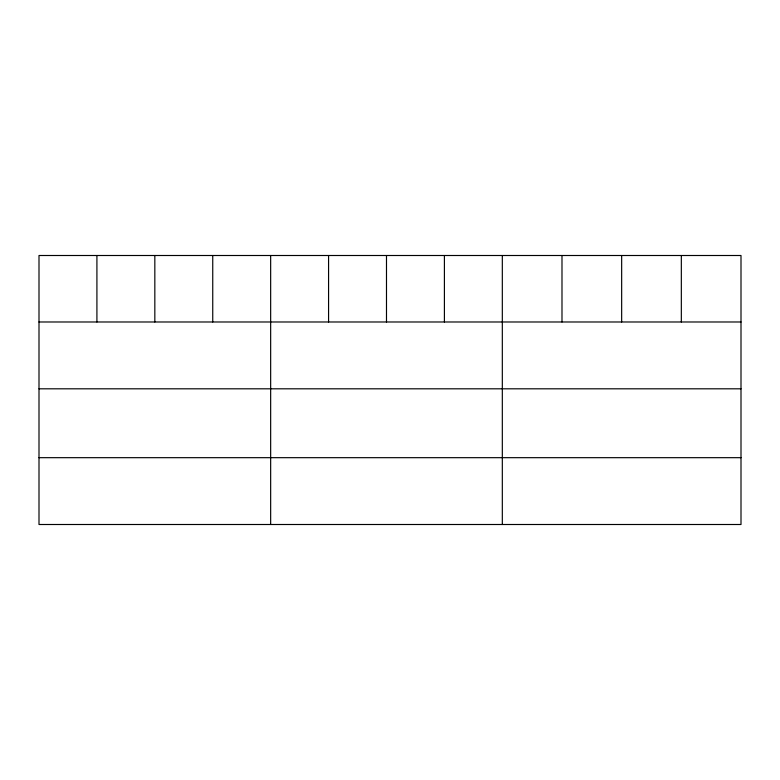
<?xml version="1.0" encoding="UTF-8"?>
<svg xmlns="http://www.w3.org/2000/svg" width="780" height="780" viewBox="0 0 780 780"><rect width="100%" height="100%" fill="white"/><g stroke="black" fill="none" stroke-linecap="round" stroke-linejoin="round"><path stroke-width="1.17" d="M741 321.984L741 524.501L39 524.501L39 255.499L741 255.499L741 321.984L39 321.984M39 388.81L741 388.81M39 457.675L741 457.675M681.33 255.499L681.33 321.984M621.66 255.499L621.66 321.984M561.99 255.499L561.99 321.984M502.32 255.499L502.32 524.501M444.405 255.499L444.405 321.984M386.49 255.499L386.49 321.984M328.575 255.499L328.575 321.984M270.66 255.499L270.66 524.501M212.745 255.499L212.745 321.984M154.83 255.499L154.83 321.984M96.915 255.499L96.915 321.984"/></g></svg>
